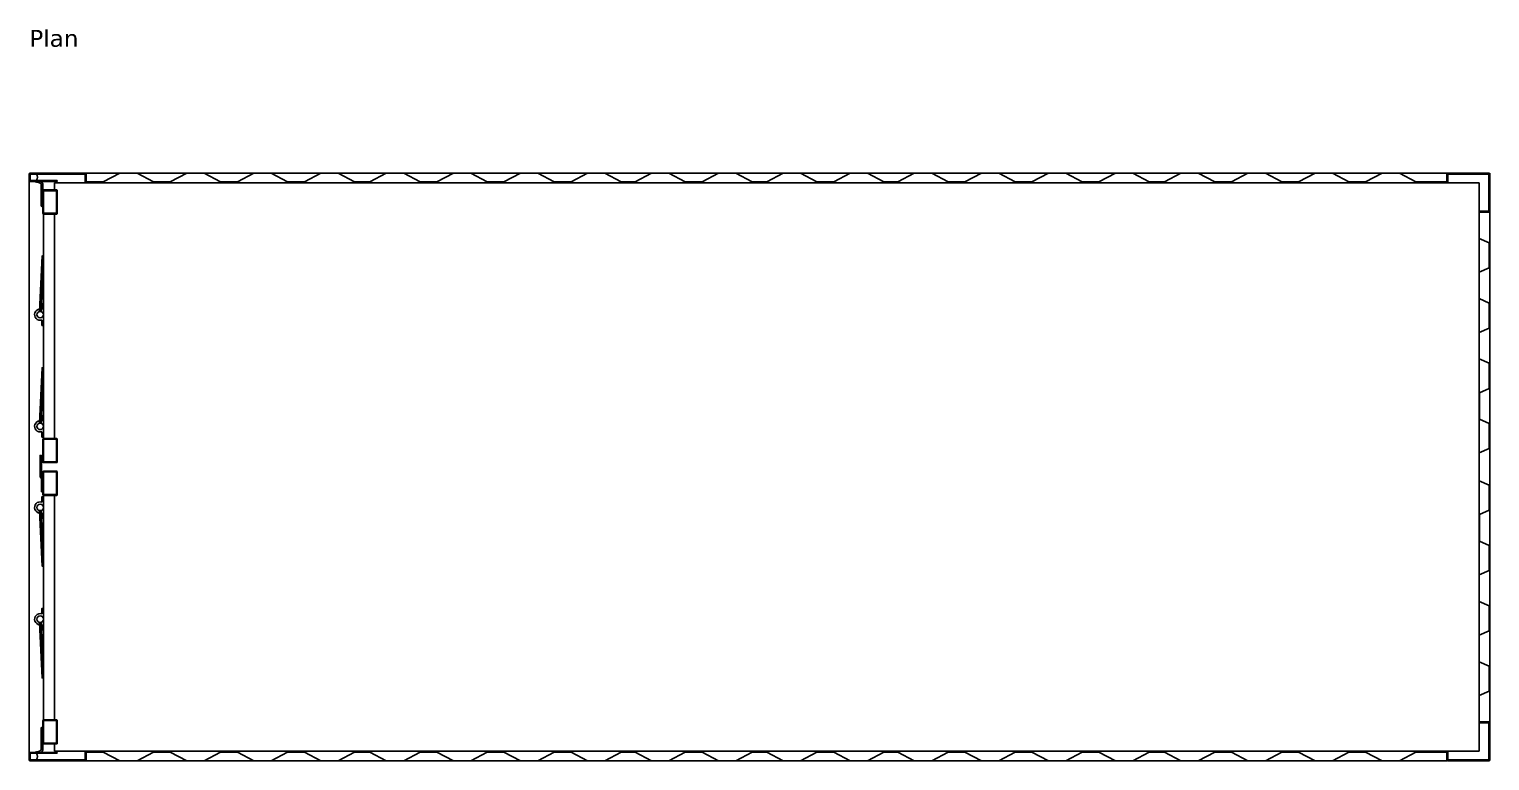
# Model space of a CAD drawing. Header units: millimetres. Extents: x -114891 to -23200, y -66971 to -39451.
# Drawn here: x -70782 to -64724, y -53070 to -50035 of the extents above; entities that cross this region are included whole.
import ezdxf

# ---------------------------------------------------------------- set-up
doc = ezdxf.new("R2010")
doc.units = ezdxf.units.MM
doc.header["$LTSCALE"] = 0.05
doc.layers.add('1', color=7, linetype='Continuous')
doc.layers.add('2', color=7, linetype='Continuous')
doc.layers.add('text', color=7, linetype='Continuous', lineweight=5)
doc.styles.add('Normal', font='Verdana.ttf', dxfattribs={"height": 2})

msp = doc.modelspace()

# ---------------------------------------------------------------- linework, layer by layer
at = {"layer": '1'}
for p, q in [((-64902.725, -50631.733), (-70546.012, -50631.733)), ((-64724.012, -52907.733), (-64724.012, -50631.733)), ((-70782.012, -50666.733), (-70782.012, -53034.733)), ((-70764.799, -50666.733), (-70764.799, -50666.733)), ((-64768.012, -50671.733), (-70676.889, -50671.733)), ((-70676.889, -50701.733), (-70676.889, -50671.733)), ((-64768.012, -53029.733), (-64768.012, -50671.733)), ((-70726.286, -50769.817), (-70730.07, -50769.817)), ((-70722.489, -51732.733), (-70722.489, -50798.733)), ((-70676.889, -51732.733), (-70676.889, -50801.733)), ((-70725.489, -51953.733), (-70725.489, -51884.699)), ((-70731.483, -51953.733), (-70725.489, -51953.733)), ((-70722.489, -51968.733), (-70722.489, -52902.733)), ((-70676.889, -51968.733), (-70676.889, -52899.733)), ((-70726.286, -52931.65), (-70730.07, -52931.65)), ((-70676.889, -52999.733), (-70676.889, -53029.733)), ((-70764.799, -53034.733), (-70764.799, -53034.733)), ((-64768.012, -53029.733), (-70676.889, -53029.733)), ((-64902.012, -53069.733), (-70546.012, -53069.733))]:
    msp.add_line(p, q, dxfattribs=at)
at = {"layer": '1', "elevation": 0, "flags": 128}
for points in [[(-70732.286, -50767.698), (-70732.286, -50681.515, 0.35661619), (-70740.294, -50671.715), (-70764.799, -50666.733)], [(-70726.286, -50769.817), (-70726.286, -50676.612, 0.35661619), (-70734.294, -50666.812), (-70753.802, -50662.846)], [(-70725.489, -51898.036), (-70730.965, -51889.968, -0.15016717), (-70731.483, -51888.283), (-70731.483, -51802.794), (-70737.476, -51802.794), (-70737.476, -51890.137, 0.15016717), (-70736.958, -51891.821), (-70732, -51899.127, -0.15016717), (-70731.483, -51900.812), (-70731.483, -51953.733)], [(-70732.286, -52933.769), (-70732.286, -53019.952, -0.35661619), (-70740.294, -53029.751), (-70764.799, -53034.733)], [(-70726.286, -52931.65), (-70726.286, -53024.855, -0.35661619), (-70734.294, -53034.654), (-70753.802, -53038.62)]]:
    msp.add_lwpolyline(points, format="xyb", dxfattribs=at)
for points in [[(-70726.286, -50769.817), (-70726.286, -50676.432)], [(-70722.489, -51174.823), (-70729.904, -51174.823), (-70729.904, -51197.133)], [(-70722.489, -51263.644), (-70729.904, -51263.644), (-70729.904, -51241.334)], [(-70722.489, -51638.221), (-70729.904, -51638.221), (-70729.904, -51660.531)], [(-70722.489, -51727.042), (-70729.904, -51727.042), (-70729.904, -51704.732)], [(-70722.489, -51974.424), (-70729.904, -51974.424), (-70729.904, -51996.734)], [(-70722.489, -52063.245), (-70729.904, -52063.245), (-70729.904, -52040.935)], [(-70722.489, -52437.823), (-70729.904, -52437.823), (-70729.904, -52460.133)], [(-70722.489, -52526.644), (-70729.904, -52526.644), (-70729.904, -52504.334)], [(-70726.286, -52931.65), (-70726.286, -53025.035)]]:
    msp.add_lwpolyline(points, dxfattribs=at)
for points in [[(-70733.337, -51206.202), (-70723.328, -50975.98), (-70729.254, -50975.723), (-70739.262, -51205.944)], [(-70733.337, -51669.6), (-70723.328, -51439.379), (-70729.254, -51439.121), (-70739.262, -51669.343)], [(-70733.337, -52031.867), (-70723.328, -52262.088), (-70729.254, -52262.346), (-70739.262, -52032.124)], [(-70733.337, -52495.265), (-70723.328, -52725.487), (-70729.254, -52725.744), (-70739.262, -52495.523)]]:
    msp.add_lwpolyline(points, close=True, dxfattribs=at)
at = {"layer": '1'}
for centre, radius in [((-70764.799, -50649.233), 17.5), ((-70736.872, -51219.233), 13.173), ((-70736.872, -51682.632), 13.173), ((-70736.872, -52018.835), 13.173), ((-70736.872, -52482.233), 13.173), ((-70764.799, -53052.233), 17.5)]:
    msp.add_circle(centre, radius, dxfattribs=at)
for centre, radius, start, end in [((-70730.078, -50767.607), 2.21, 182.3766606, 270.2091369), ((-70736.872, -51219.233), 23.173, 94.8629472, 287.4982092), ((-70736.872, -51219.233), 23.173, 72.5017908, 80.1585248), ((-70736.872, -51682.632), 23.173, 94.8629472, 287.4982092), ((-70736.872, -51682.632), 23.173, 72.5017908, 80.1585248), ((-70736.872, -52018.835), 23.173, 72.5017908, 265.1370528), ((-70736.872, -52018.835), 23.173, 279.8414752, 287.4982092), ((-70736.872, -52482.233), 23.173, 72.5017908, 265.1370528), ((-70736.872, -52482.233), 23.173, 279.8414752, 287.4982092), ((-70730.078, -52933.86), 2.21, 89.7908631, 177.6233394)]:
    msp.add_arc(centre, radius, start, end, dxfattribs=at)
at = {"layer": '2'}
for p, q in [((-70782.012, -50666.733), (-70666.012, -50666.733)), ((-70666.012, -50666.733), (-70666.012, -50662.733)), ((-70514.012, -50671.733), (-70514.012, -50667.733)), ((-64962.012, -50667.733), (-64962.012, -50671.733)), ((-64728.012, -50789.733), (-64768.012, -50789.733)), ((-64768.012, -50793.733), (-64768.012, -50789.733)), ((-64727.012, -50793.733), (-64728.012, -50793.733)), ((-64768.012, -52907.733), (-64768.012, -52911.733)), ((-64728.012, -52911.733), (-64768.012, -52911.733)), ((-64727.012, -52907.733), (-64728.012, -52907.733)), ((-70782.012, -53034.733), (-70666.012, -53034.733)), ((-70666.012, -53034.733), (-70666.012, -53038.733)), ((-70514.012, -53029.733), (-70514.012, -53033.733)), ((-64962.012, -53033.733), (-64962.012, -53029.733))]:
    msp.add_line(p, q, dxfattribs=at)
at = {"layer": '2', "elevation": 0, "flags": 128}
for points in [[(-70782.012, -50666.733), (-70782.012, -50635.733, -0.41421356), (-70778.012, -50631.733), (-70546.012, -50631.733), (-70546.012, -50631.733), (-70546.012, -50667.733), (-70514.012, -50667.733)], [(-64768.012, -50793.733), (-64727.012, -50793.733, 0.41421356), (-64724.012, -50790.733), (-64724.012, -50635.733, 0.41421356), (-64728.012, -50631.733), (-64899.012, -50631.733, 0.41421356), (-64902.012, -50634.733), (-64902.012, -50667.733), (-64962.012, -50667.733)], [(-64768.012, -52907.733), (-64727.012, -52907.733, -0.41421356), (-64724.012, -52910.733), (-64724.012, -53065.733, -0.41421356), (-64728.012, -53069.733), (-64899.012, -53069.733, -0.41421356), (-64902.012, -53066.733), (-64902.012, -53033.733), (-64962.012, -53033.733)], [(-70782.012, -53034.733), (-70782.012, -53065.733, 0.41421356), (-70778.012, -53069.733), (-70546.012, -53069.733), (-70546.012, -53069.733), (-70546.012, -53033.733), (-70514.012, -53033.733)]]:
    msp.add_lwpolyline(points, format="xyb", dxfattribs=at)
for points in [[(-70666.012, -50662.733), (-70778.012, -50662.733), (-70778.012, -50635.733), (-70550.012, -50635.733), (-70550.012, -50671.733), (-70514.012, -50671.733)], [(-70335.012, -50631.733), (-70407.012, -50631.733), (-70475.012, -50667.733), (-70514.012, -50667.733)], [(-70057.012, -50631.733), (-70129.012, -50631.733), (-70197.012, -50667.733), (-70267.012, -50667.733), (-70335.012, -50631.733)], [(-69779.012, -50631.733), (-69851.012, -50631.733), (-69919.012, -50667.733), (-69989.012, -50667.733), (-70057.012, -50631.733)], [(-69501.012, -50631.733), (-69573.012, -50631.733), (-69641.012, -50667.733), (-69711.012, -50667.733), (-69779.012, -50631.733)], [(-69398.012, -50667.733), (-69433.012, -50667.733), (-69501.012, -50631.733)], [(-69229.012, -50631.733), (-69301.012, -50631.733), (-69369.012, -50667.733), (-69398.012, -50667.733)], [(-68951.012, -50631.733), (-69023.012, -50631.733), (-69091.012, -50667.733), (-69161.012, -50667.733), (-69229.012, -50631.733)], [(-68673.012, -50631.733), (-68745.012, -50631.733), (-68813.012, -50667.733), (-68883.012, -50667.733), (-68951.012, -50631.733)], [(-68395.012, -50631.733), (-68467.012, -50631.733), (-68535.012, -50667.733), (-68605.012, -50667.733), (-68673.012, -50631.733)], [(-68467.012, -50631.733), (-68395.012, -50631.733), (-68327.012, -50667.733), (-68298.012, -50667.733)], [(-68129.012, -50631.733), (-68201.012, -50631.733), (-68269.012, -50667.733), (-68298.012, -50667.733)], [(-67851.012, -50631.733), (-67923.012, -50631.733), (-67991.012, -50667.733), (-68061.012, -50667.733), (-68129.012, -50631.733)], [(-67753.012, -50667.733), (-67783.012, -50667.733), (-67851.012, -50631.733)], [(-67753.012, -50667.733), (-67723.012, -50667.733), (-67655.012, -50631.733)], [(-67655.012, -50631.733), (-67583.012, -50631.733), (-67515.012, -50667.733), (-67445.012, -50667.733), (-67377.012, -50631.733)], [(-67377.012, -50631.733), (-67305.012, -50631.733), (-67237.012, -50667.733), (-67208.012, -50667.733)], [(-67039.012, -50631.733), (-67111.012, -50631.733), (-67179.012, -50667.733), (-67208.012, -50667.733)], [(-67111.012, -50631.733), (-67039.012, -50631.733), (-66971.012, -50667.733), (-66901.012, -50667.733), (-66833.012, -50631.733)], [(-66833.012, -50631.733), (-66761.012, -50631.733), (-66693.012, -50667.733), (-66623.012, -50667.733), (-66555.012, -50631.733)], [(-66555.012, -50631.733), (-66483.012, -50631.733), (-66415.012, -50667.733), (-66345.012, -50667.733), (-66277.012, -50631.733)], [(-66277.012, -50631.733), (-66205.012, -50631.733), (-66137.012, -50667.733), (-66108.012, -50667.733)], [(-66108.012, -50667.733), (-66073.012, -50667.733), (-66005.012, -50631.733)], [(-66005.012, -50631.733), (-65933.012, -50631.733), (-65865.012, -50667.733), (-65795.012, -50667.733), (-65727.012, -50631.733)], [(-65727.012, -50631.733), (-65655.012, -50631.733), (-65587.012, -50667.733), (-65517.012, -50667.733), (-65449.012, -50631.733)], [(-65449.012, -50631.733), (-65377.012, -50631.733), (-65309.012, -50667.733), (-65239.012, -50667.733), (-65171.012, -50631.733)], [(-65171.012, -50631.733), (-65099.012, -50631.733), (-65031.012, -50667.733), (-64962.012, -50667.733)], [(-64728.012, -50789.733), (-64728.012, -50635.733), (-64898.012, -50635.733), (-64898.012, -50671.733), (-64962.012, -50671.733)], [(-64768.012, -50790.733), (-64768.012, -50902.733), (-64727.012, -50920.733), (-64727.012, -51024.733), (-64768.012, -51042.733), (-64768.012, -51152.733), (-64727.012, -51170.733)], [(-64727.012, -51170.733), (-64727.012, -51274.733), (-64768.012, -51292.733), (-64768.012, -51402.733), (-64727.012, -51420.733)], [(-64726.012, -51420.733), (-64726.012, -51524.733), (-64767.012, -51542.733), (-64767.012, -51652.733), (-64726.012, -51670.733)], [(-64727.012, -51670.733), (-64727.012, -51774.733), (-64768.012, -51792.733), (-64768.012, -51850.733)], [(-64727.012, -52030.733), (-64727.012, -51926.733), (-64768.012, -51908.733), (-64768.012, -51850.733)], [(-64726.012, -52280.733), (-64726.012, -52176.733), (-64767.012, -52158.733), (-64767.012, -52048.733), (-64726.012, -52030.733)], [(-64727.012, -52530.733), (-64727.012, -52426.733), (-64768.012, -52408.733), (-64768.012, -52298.733), (-64727.012, -52280.733)], [(-64768.012, -52910.733), (-64768.012, -52798.733), (-64727.012, -52780.733), (-64727.012, -52676.733), (-64768.012, -52658.733), (-64768.012, -52548.733), (-64727.012, -52530.733)], [(-64728.012, -52911.733), (-64728.012, -53065.733), (-64898.012, -53065.733), (-64898.012, -53029.733), (-64962.012, -53029.733)], [(-70666.012, -53038.733), (-70778.012, -53038.733), (-70778.012, -53065.733), (-70550.012, -53065.733), (-70550.012, -53029.733), (-70514.012, -53029.733)], [(-70335.012, -53069.733), (-70407.012, -53069.733), (-70475.012, -53033.733), (-70514.012, -53033.733)], [(-70057.012, -53069.733), (-70129.012, -53069.733), (-70197.012, -53033.733), (-70267.012, -53033.733), (-70335.012, -53069.733)], [(-69779.012, -53069.733), (-69851.012, -53069.733), (-69919.012, -53033.733), (-69989.012, -53033.733), (-70057.012, -53069.733)], [(-69501.012, -53069.733), (-69573.012, -53069.733), (-69641.012, -53033.733), (-69711.012, -53033.733), (-69779.012, -53069.733)], [(-69398.012, -53033.733), (-69433.012, -53033.733), (-69501.012, -53069.733)], [(-69229.012, -53069.733), (-69301.012, -53069.733), (-69369.012, -53033.733), (-69398.012, -53033.733)], [(-68951.012, -53069.733), (-69023.012, -53069.733), (-69091.012, -53033.733), (-69161.012, -53033.733), (-69229.012, -53069.733)], [(-68673.012, -53069.733), (-68745.012, -53069.733), (-68813.012, -53033.733), (-68883.012, -53033.733), (-68951.012, -53069.733)], [(-68395.012, -53069.733), (-68467.012, -53069.733), (-68535.012, -53033.733), (-68605.012, -53033.733), (-68673.012, -53069.733)], [(-68467.012, -53069.733), (-68395.012, -53069.733), (-68327.012, -53033.733), (-68298.012, -53033.733)], [(-68129.012, -53069.733), (-68201.012, -53069.733), (-68269.012, -53033.733), (-68298.012, -53033.733)], [(-67851.012, -53069.733), (-67923.012, -53069.733), (-67991.012, -53033.733), (-68061.012, -53033.733), (-68129.012, -53069.733)], [(-67753.012, -53033.733), (-67783.012, -53033.733), (-67851.012, -53069.733)], [(-67753.012, -53033.733), (-67723.012, -53033.733), (-67655.012, -53069.733)], [(-67655.012, -53069.733), (-67583.012, -53069.733), (-67515.012, -53033.733), (-67445.012, -53033.733), (-67377.012, -53069.733)], [(-67377.012, -53069.733), (-67305.012, -53069.733), (-67237.012, -53033.733), (-67208.012, -53033.733)], [(-67039.012, -53069.733), (-67111.012, -53069.733), (-67179.012, -53033.733), (-67208.012, -53033.733)], [(-67111.012, -53069.733), (-67039.012, -53069.733), (-66971.012, -53033.733), (-66901.012, -53033.733), (-66833.012, -53069.733)], [(-66833.012, -53069.733), (-66761.012, -53069.733), (-66693.012, -53033.733), (-66623.012, -53033.733), (-66555.012, -53069.733)], [(-66555.012, -53069.733), (-66483.012, -53069.733), (-66415.012, -53033.733), (-66345.012, -53033.733), (-66277.012, -53069.733)], [(-66277.012, -53069.733), (-66205.012, -53069.733), (-66137.012, -53033.733), (-66108.012, -53033.733)], [(-66108.012, -53033.733), (-66073.012, -53033.733), (-66005.012, -53069.733)], [(-66005.012, -53069.733), (-65933.012, -53069.733), (-65865.012, -53033.733), (-65795.012, -53033.733), (-65727.012, -53069.733)], [(-65727.012, -53069.733), (-65655.012, -53069.733), (-65587.012, -53033.733), (-65517.012, -53033.733), (-65449.012, -53069.733)], [(-65449.012, -53069.733), (-65377.012, -53069.733), (-65309.012, -53033.733), (-65239.012, -53033.733), (-65171.012, -53069.733)], [(-65171.012, -53069.733), (-65099.012, -53069.733), (-65031.012, -53033.733), (-64962.012, -53033.733)]]:
    msp.add_lwpolyline(points, dxfattribs=at)
for points in [[(-70722.489, -50801.733), (-70669.012, -50801.733, 0.41421356), (-70666.012, -50798.733), (-70666.012, -50704.733, 0.41421356), (-70669.012, -50701.733), (-70722.489, -50701.733, 0.41421356), (-70725.489, -50704.733), (-70725.489, -50798.733, 0.41421356)], [(-70722.489, -51832.733), (-70669.012, -51832.733, 0.41421356), (-70666.012, -51829.733), (-70666.012, -51735.733, 0.41421356), (-70669.012, -51732.733), (-70722.489, -51732.733, 0.41421356), (-70725.489, -51735.733), (-70725.489, -51829.733, 0.41421356)], [(-70722.489, -51868.733), (-70669.012, -51868.733, -0.41421356), (-70666.012, -51871.733), (-70666.012, -51965.733, -0.41421356), (-70669.012, -51968.733), (-70722.489, -51968.733, -0.41421356), (-70725.489, -51965.733), (-70725.489, -51871.733, -0.41421356)], [(-70722.489, -52899.733), (-70669.012, -52899.733, -0.41421356), (-70666.012, -52902.733), (-70666.012, -52996.733, -0.41421356), (-70669.012, -52999.733), (-70722.489, -52999.733, -0.41421356), (-70725.489, -52996.733), (-70725.489, -52902.733, -0.41421356)]]:
    msp.add_lwpolyline(points, format="xyb", close=True, dxfattribs=at)
for points in [[(-70722.489, -50798.733), (-70669.012, -50798.733), (-70669.012, -50704.733), (-70722.489, -50704.733)], [(-70722.489, -51829.733), (-70669.012, -51829.733), (-70669.012, -51735.733), (-70722.489, -51735.733)], [(-70722.489, -51871.733), (-70669.012, -51871.733), (-70669.012, -51965.733), (-70722.489, -51965.733)], [(-70722.489, -52902.733), (-70669.012, -52902.733), (-70669.012, -52996.733), (-70722.489, -52996.733)]]:
    msp.add_lwpolyline(points, close=True, dxfattribs=at)

# ---------------------------------------------------------------- texts
at = {"layer": 'text', "insert": (-70782.012, -50037.914), "char_height": 70, "width": 9326.75044, "attachment_point": 1, "style": 'Normal'}
msp.add_mtext('Plan', dxfattribs=at)

doc.saveas('drawing.dxf')
